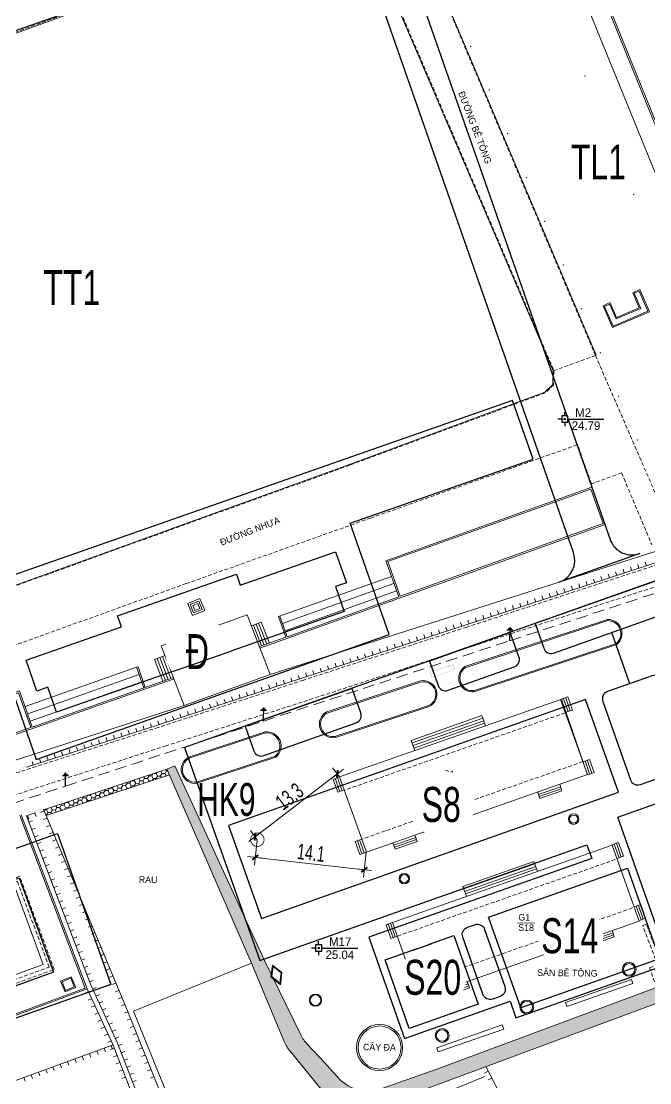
# Model space of a CAD drawing. Header units: inches. Extents: x 496359 to 501064, y 2374078 to 2377203.
# Drawn here: x 498870.6 to 498951.5, y 2376310.4 to 2376447.1 of the extents above; entities that cross this region are included whole.
import ezdxf
from ezdxf.enums import TextEntityAlignment as Align

# ---------------------------------------------------------------- set-up
doc = ezdxf.new("R2010")
doc.units = ezdxf.units.IN
doc.header["$MEASUREMENT"] = 0
doc.linetypes.add('DASHED', pattern=[0.75, 0.5, -0.25])
for name, color, linetype in [('cd', 7, 'Continuous'), ('chu', 6, 'Continuous'), ('coc', 1, 'Continuous'), ('MANH', 147, 'Continuous'), ('MOC - DC2', 1, 'Continuous'), ('NOI', 2, 'Continuous'), ('tl', 8, 'Continuous')]:
    doc.layers.add(name, color=color, linetype=linetype)
for name, color, linetype, lineweight in [('EG Text2', 7, 'Continuous', 18), ('ISO', 252, 'Continuous', 20), ('LC Dim', 8, 'Continuous', 18), ('LC Net dam 1', 30, 'Continuous', 30), ('LC Net manh', 239, 'Continuous', 5)]:
    doc.layers.add(name, color=color, linetype=linetype, lineweight=lineweight)
doc.styles.add('dien giai', font='', dxfattribs={"width": 0.8})
doc.styles.add('EG Hai', font='')
doc.styles.add('style1', font='')
doc.styles.get('dien giai').set_extended_font_data('.VnArial NarrowH')
doc.styles.get('EG Hai').set_extended_font_data('.VnArial NarrowH')
doc.styles.get('style1').set_extended_font_data('.VnAvantH')
doc.dimstyles.new('DIM300', dxfattribs={"dimscale": 0.5, "dimtxt": 2, "dimasz": 0.007, "dimexe": 1, "dimexo": 0, "dimgap": 0.4, "dimtad": 1, "dimtoh": 1, "dimdec": 1, "dimzin": 1, "dimdsep": 46, "dimtxsty": 'dien giai', "dimblk": 'rowdim', "dimcen": 2.5, "dimclrd": 256, "dimclre": 256, "dimclrt": 2, "dimazin": 0, "dimtfac": 1, "dimtdec": 1, "dimtix": 1, "dimtmove": 2, "dimatfit": 0, "dimldrblk": 'dot leader', "dimfxl": 2, "dimtolj": 1, "dimtzin": 0, "dimlwd": -1, "dimlwe": -1, "dimarcsym": 1})
pattern_1 = [(359.267215784, (-736010.08436, -2368366.01803), (0.566607394046, 0.317539068605), [0.375, -0.75]), (119.267215784, (-736010.08436, -2368366.01803), (-0.55830059713, 0.331926862913), [0.375, -0.75]), (59.267215784, (-736010.08436, -2368366.01803), (0.008306796916, 0.64946593152), [-0.75, 0.375])]

# ---------------------------------------------------------------- blocks, each defined once
blk = doc.blocks.new('1')
at = {"layer": 'tl', "color": 250, "lineweight": 0}
blk.add_line((0, -0.5), (0, 0), dxfattribs=at)
blk = doc.blocks.new('cdien')
at = {"layer": 'cd', "extrusion": (-0.000518657, 0.000768986, 1)}
for p, q in [((-0.8, 2.78, 0), (0.76, 2.78, 0)), ((-0.46, 3.14, 0), (0.49, 3.14, 0)), ((0, 0), (0, 3.5, 0))]:
    blk.add_line(p, q, dxfattribs=at)
blk = doc.blocks.new('2')
at = {"layer": 'coc'}
blk.add_blockref('1', (0, 0.5), dxfattribs=at)
blk = doc.blocks.new('MOC')
at = {"layer": 'MOC - DC2'}
for points in [[(-0.4, 0), (-0.9, 0)], [(0, 0.4), (0, 0.9)], [(0.4, 0), (5.03, 0)], [(0, -0.4), (0, -0.9)]]:
    blk.add_lwpolyline(points, dxfattribs=at)
blk.add_lwpolyline([(-0.4, -0.4), (0.4, -0.4), (0.4, 0.4), (-0.4, 0.4)], close=True, dxfattribs=at)
blk.add_circle((0, 0), 0.0868, dxfattribs=at)
blk = doc.blocks.new('Nền HT mới')
at = {"layer": 'MANH', "lineweight": 0}
h = blk.add_hatch(dxfattribs=at)
h.set_pattern_fill('HONEY', color=8, scale=3, angle=-0.7328, style=0)
h.set_pattern_definition(pattern_1)
h.paths.add_polyline_path([(488.18, 64.77), (488.49, 64.03), (504.37, 69.29), (504.27, 69.52), (504.04, 70.02)])
h = blk.add_hatch(dxfattribs=at)
h.set_pattern_fill('HONEY', color=8, scale=3, angle=-0.7328, style=0)
h.set_pattern_definition(pattern_1)
h.paths.add_polyline_path([(522.14, 34.58, -0.075331), (521.29, 35.81), (516.63, 45.39), (505.09, 70.45), (504.04, 70.02), (504.27, 69.52), (514.92, 45.05), (519.15, 34.94, 0.072498), (519.9, 33.71), (523.52, 29.29, 0.090171), (524.88, 28.13), (526.96, 26.92, 0.223732), (531.21, 26.56), (568.27, 40.33), (567.66, 42.11), (567.66, 42.11), (538.81, 31.41), (531.6, 28.85, -0.300657), (526.24, 30.17), (524.32, 32.26)])
at = {"layer": 'chu', "color": 6, "lineweight": 0, "elevation": -28.38}
for points in [[(539.51, 68.69), (541.66, 68.66)], [(549.21, 50.22), (551.36, 50.19)]]:
    blk.add_lwpolyline(points, dxfattribs=at)
at = {"layer": 'MANH', "color": 1, "linetype": 'DASHED', "lineweight": 0, "ltscale": 3, "elevation": -28.38}
blk.add_lwpolyline([(338.8, 83.45), (320.94, 78.75), (340.42, 30.66), (364.41, 31.76), (393.69, 33.78), (433.64, 49.39), (462.8, 58.64), (490.97, 67.81), (516.49, 76.2), (548.21, 86.54), (576.26, 95.7), (610.19, 94.18), (634.86, 101.12), (676.11, 115.48), (714.18, 128.71), (753.35, 142.39), (783.93, 137.98), (839.41, 172.28), (890.57, 190.2), (916.29, 216.65), (939.12, 240.49), (989.34, 305.87)], dxfattribs=at)
at = {"layer": 'MANH', "color": 3, "linetype": 'DASHED', "lineweight": 0, "elevation": -28.38}
for points in [[(556.6, 214.06), (559, 210.7), (599.01, 111.59), (598.35, 108.37), (595.78, 105.71), (542.67, 88.3), (521.63, 81.47), (502.95, 75.39), (481.94, 68.66), (452.95, 59.08)], [(559.23, 123.26), (532.98, 185.24), (531.51, 186.83), (529.4, 187.33), (497.98, 175.91), (466.68, 164.56), (427.19, 150.06), (425.58, 150.41), (422.55, 153.6), (417.52, 158.68), (414.53, 163.86)], [(480.41, 92.1), (456.05, 83.39), (453.21, 84.23), (444.76, 106.69), (437.29, 126.74), (431.92, 141.14), (432.25, 144.44), (434.96, 146.81), (468.96, 159.18), (499.83, 170.41), (524.34, 179.32), (528.09, 179.19), (530.04, 177.09), (553.87, 121.3), (553.84, 119.5), (552.77, 118.45), (527.58, 109.13), (504.3, 100.74), (480.41, 92.1)], [(559.23, 123.26), (553.87, 121.3)], [(559.23, 123.26), (565.51, 108.81)], [(456.19, 75.83), (456.19, 75.83), (482.78, 85.36), (506.52, 93.89), (530.25, 102.32), (556.92, 111.76)], [(562.59, 108.14), (558.71, 106.75), (556.92, 111.76)], [(562.59, 108.14), (566.47, 98.93)], [(565.51, 108.81), (569.33, 99.98)], [(453.92, 56.65), (482.78, 66.13), (503.84, 72.99), (522.46, 78.96), (543.39, 85.83), (596.72, 103.19), (599.35, 104.04), (599.57, 103.72)]]:
    blk.add_lwpolyline(points, dxfattribs=at)
at = {"layer": 'MANH', "lineweight": 0, "elevation": -28.38}
for points in [[(548.54, 191.86), (584.51, 103.64), (517.34, 82.21)], [(559.32, 123.3), (533.06, 185.3), (531.56, 186.92), (529.39, 187.43), (497.95, 176.01), (466.65, 164.65), (427.18, 150.17), (425.63, 150.51), (422.88, 153.4)], [(560.2, 129.63), (561.44, 126.85), (566.18, 128.87), (564.94, 131.73)], [(560.4, 129.56), (561.52, 127.05), (565.98, 128.95), (564.86, 131.53)], [(561.02, 129.88), (561.88, 127.96), (565.06, 129.32), (564.22, 131.26)], [(561.11, 130.04), (561.95, 128.16), (564.86, 129.39), (564.02, 131.33)], [(564.02, 131.33), (564.94, 131.73)], [(564.22, 131.26), (564.86, 131.53)], [(561.09, 130.08), (560.2, 129.63)], [(561.02, 129.88), (560.4, 129.56)], [(581.55, 116.84), (586.94, 103.13), (542.58, 88.59), (521.53, 81.76), (502.85, 75.67), (485.98, 70.27)], [(558.75, 106.38), (560.49, 101.52), (516.03, 85.59)], [(532.25, 96.84), (558.77, 106.32)], [(532.5, 96.72), (558.65, 106.06)], [(558.65, 106.06), (560.23, 101.64), (534.1, 92.27)], [(532.25, 96.84), (533.91, 92.21)], [(532.5, 96.72), (534.1, 92.27)], [(532.95, 94.83), (518.4, 89.64)], [(533.28, 93.89), (518.92, 88.77)], [(533.62, 92.95), (519.26, 87.83)], [(507.35, 89.8), (506.74, 91.35), (508.3, 91.97), (508.92, 90.43), (507.35, 89.8)], [(533.91, 92.21), (519.54, 87.06)], [(517.34, 82.21), (506.29, 78.22), (503.33, 85.89), (514.37, 89.87), (517.34, 82.21)], [(516.2, 88.94), (514.92, 88.45)], [(516.2, 88.94), (517.24, 86.24)], [(518.4, 89.64), (519.35, 86.99)], [(518.58, 89.71), (519.54, 87.06)], [(542.4, 83.21), (560.79, 89.27)], [(542.44, 83.07), (560.84, 89.13)], [(515.18, 88.55), (516.21, 85.87)], [(515.52, 88.68), (516.56, 85.99)], [(515.86, 88.81), (516.9, 86.11)], [(519.35, 86.99), (515.96, 85.78)], [(543.53, 80.11), (561.93, 86.2)], [(543.58, 79.97), (561.98, 86.05)], [(502.44, 84.12), (503.81, 84.65)], [(502.44, 84.12), (503.52, 81.32)], [(502.78, 84.25), (503.87, 81.44)], [(503.12, 84.38), (504.21, 81.56)], [(503.46, 84.51), (504.56, 81.69)], [(500.14, 83.14), (485.78, 78.06)], [(500.47, 82.19), (486.12, 77.12)], [(500.14, 83.14), (500.33, 83.2)], [(500.14, 83.14), (501.08, 80.47)], [(500.33, 83.2), (501.26, 80.53)], [(485.05, 80.11), (458.25, 70.55), (459.97, 65.85), (504.98, 81.62)], [(500.81, 81.25), (486.45, 76.17)], [(486.69, 75.43), (504.91, 81.81)], [(524.62, 77.37), (536.68, 81.36)], [(524.67, 77.23), (536.72, 81.22)], [(484.93, 79.85), (458.51, 70.43), (460.09, 66.1), (486.51, 75.36)], [(484.93, 79.85), (486.51, 75.36)], [(485.05, 80.11), (486.69, 75.43)], [(555.69, 79.3), (554.84, 79.01)], [(556.27, 77.62), (555.69, 79.3)], [(506.29, 78.22), (451.37, 60.46), (447.87, 66.96)], [(525.69, 74.22), (537.76, 78.2)], [(525.74, 74.07), (537.81, 78.06)], [(554.77, 78.98), (526.29, 69.01)], [(558.21, 69.31), (554.72, 78.97)], [(558.19, 69.3), (554.84, 79.01)], [(555.7, 77.43), (555.13, 79.1)], [(555.99, 77.53), (555.41, 79.2)], [(544.61, 76.9), (535.51, 73.71)], [(544.72, 76.57), (535.62, 73.38)], [(544.61, 76.9), (545.07, 75.58)], [(556.27, 77.62), (555.42, 77.33)], [(544.84, 76.24), (535.74, 73.05)], [(544.95, 75.91), (535.85, 72.72)], [(506.89, 71.55), (516.71, 74.81)], [(506.93, 71.41), (516.76, 74.67)], [(535.51, 73.71), (535.97, 72.39)], [(507.86, 68.34), (518.01, 71.7)], [(507.91, 68.2), (518.06, 71.56)], [(558.46, 71.27), (557.61, 70.97)], [(558.48, 69.4), (557.9, 71.07)], [(558.76, 69.5), (558.18, 71.17)], [(559.04, 69.59), (558.46, 71.27)], [(488.18, 64.77), (504.04, 70.02)], [(488.49, 64.03), (504.37, 69.29)], [(525.44, 68.7), (526.29, 69.01)], [(526.04, 67.04), (525.44, 68.7)], [(526.32, 67.14), (525.73, 68.8)], [(526.6, 67.24), (526.01, 68.9)], [(529.73, 59.33), (526.29, 69.01)], [(558.21, 69.31), (529.73, 59.33)], [(559.04, 69.59), (558.19, 69.3)], [(526.04, 67.04), (526.88, 67.34)], [(552.08, 66.24), (551.79, 67.06)], [(551.9, 66.75), (554.73, 67.75)], [(551.99, 66.5), (554.82, 67.49)], [(552.08, 66.24), (554.91, 67.24)], [(554.91, 67.24), (554.62, 68.06)], [(487.07, 64.4), (485.97, 63.99), (494.21, 42.32), (497.7, 34.73), (509.69, 3.79), (509.95, 3.18), (517.32, -13.85), (536.23, -22.81)], [(538.24, -20.41), (533.23, -17.42), (518.93, -10.75), (499.08, 38.69), (488.14, 64.86)], [(485.09, 64.04), (493.54, 41.84), (461.38, 29.95)], [(485.28, 64.12), (493.8, 41.72), (461.45, 29.77)], [(536.27, 60.71), (535.99, 61.53)], [(528.29, 60.7), (529.14, 61)], [(528.88, 59.03), (528.29, 60.7)], [(529.16, 59.13), (528.57, 60.8)], [(529.45, 59.23), (528.85, 60.9)], [(564.84, 50.45), (536.54, 40.5), (533.11, 50.28), (561.39, 60.23)], [(533.44, 59.71), (533.15, 60.53)], [(533.26, 60.22), (536.1, 61.22)], [(533.35, 59.97), (536.19, 60.97)], [(533.44, 59.71), (536.27, 60.71)], [(561.35, 60.27), (562.2, 60.57)], [(564.84, 50.45), (561.39, 60.23)], [(562.27, 58.6), (561.64, 60.37)], [(562.55, 58.7), (561.92, 60.47)], [(562.83, 58.8), (562.2, 60.57)], [(528.88, 59.03), (529.73, 59.33)], [(561.99, 58.51), (562.83, 58.8)], [(542.15, 54.92), (551.3, 58.13)], [(542.27, 54.59), (551.41, 57.81)], [(542.38, 54.27), (551.53, 57.49)], [(551.3, 58.13), (551.75, 56.84)], [(542.49, 53.95), (551.64, 57.17)], [(484.39, 55.09), (488.12, 44.88)], [(542.15, 54.92), (542.61, 53.62)], [(564.2, 52.27), (565.05, 52.57)], [(565.11, 50.61), (564.48, 52.37)], [(565.39, 50.71), (564.76, 52.47)], [(565.67, 50.81), (565.05, 52.57)], [(564.83, 50.5), (565.67, 50.81)], [(533.11, 50.28), (532.26, 49.98)], [(532.88, 48.21), (532.26, 49.98)], [(533.16, 48.31), (532.54, 50.08)], [(533.44, 48.41), (532.82, 50.18)], [(561.65, 48.42), (561.36, 49.23)], [(565.31, 49.88), (565.78, 50.05)], [(533.72, 48.51), (532.88, 48.21)], [(558.78, 47.41), (558.49, 48.22)], [(558.6, 47.92), (561.47, 48.93)], [(558.69, 47.66), (561.56, 48.67)], [(558.78, 47.41), (561.65, 48.42)], [(464.02, 36.09), (488.12, 44.88)], [(516.48, -2.46), (499.73, 38.85), (514.92, 45.05)], [(539.99, 41.37), (542.82, 42.37)], [(543, 41.86), (542.71, 42.67)], [(555.55, 39.45), (564.04, 42.4), (563.85, 42.94), (555.36, 39.99), (555.55, 39.45)], [(493.8, 41.72), (497.12, 34.49), (509.11, 3.55), (509.37, 2.94), (515.96, -13.27), (502.47, -17.83), (485.59, -23.58)], [(535.92, 42.27), (535.07, 41.97)], [(535.69, 40.21), (535.07, 41.97)], [(535.98, 40.3), (535.36, 42.07)], [(536.26, 40.4), (535.64, 42.17)], [(540.17, 40.86), (539.88, 41.68)], [(540.08, 41.11), (542.91, 42.11)], [(540.17, 40.86), (543, 41.86)], [(536.54, 40.5), (535.69, 40.21)], [(538.79, 34.14), (547.23, 37.09), (547.42, 36.55), (538.98, 33.61), (538.79, 34.14)], [(479.98, 28.27), (497.11, 34.52)], [(545.1, 31.72), (566.12, -8.81)], [(544.97, 30.44), (526.24, 22.82)]]:
    blk.add_lwpolyline(points, dxfattribs=at)
for points in [[(553.54, 186.04), (565.11, 190.21), (593, 121.22), (581.55, 116.84)], [(553.8, 185.92), (565, 189.96), (592.74, 121.34), (581.66, 117.1)], [(480.38, 92.19), (456.05, 83.5), (453.29, 84.31), (444.86, 106.72), (437.38, 126.78), (432.02, 141.15), (432.35, 144.39), (435.01, 146.72), (469, 159.09), (499.87, 170.31), (524.36, 179.22), (528.04, 179.09), (529.95, 177.03), (553.77, 121.28), (553.74, 119.54), (552.71, 118.53), (527.55, 109.23), (504.27, 100.83)], [(507.35, 89.8), (506.74, 91.35), (508.3, 91.97), (508.92, 90.43)], [(507.49, 90.13), (507.06, 91.21), (508.16, 91.65), (508.6, 90.57)], [(507.63, 90.45), (507.39, 91.07), (508.02, 91.33), (508.27, 90.71)], [(517.63, 44.8), (517.44, 43.27), (518.67, 42.27), (518.84, 43.83)], [(517.71, 44.61), (517.55, 43.31), (518.59, 42.47), (518.74, 43.78)], [(490.93, 41.34), (492.31, 41.91), (491.74, 43.29), (490.36, 42.72)], [(491.01, 41.53), (492.12, 41.99), (491.66, 43.1), (490.55, 42.64)]]:
    blk.add_lwpolyline(points, close=True, dxfattribs=at)
for points, const_width in [([(538.16, 81.88), (541.09, 82.86), (540.89, 83.47), (537.95, 82.5), (538.17, 81.88)], 0.02), ([(486.01, 70.19), (485.07, 69.86), (485.01, 70.05), (485.95, 70.38), (486.01, 70.19)], 0.01), ([(488.18, 64.77), (487.07, 64.4), (487, 64.59), (488.11, 64.96), (488.18, 64.77)], 0.01)]:
    blk.add_lwpolyline(points, dxfattribs=dict(at, const_width=const_width))
at = {"layer": 'MANH', "linetype": 'DASHED', "lineweight": 0, "elevation": -28.38}
for points in [[(555.33, 77.26), (526.9, 67.3)], [(557.61, 70.98), (529.13, 61)], [(533.72, 48.51), (562.01, 58.46)], [(535.92, 42.27), (564.21, 52.22)]]:
    blk.add_lwpolyline(points, dxfattribs=at)
at = {"layer": 'MANH', "lineweight": 0, "elevation": -28.38}
blk.add_lwpolyline([(568.27, 40.33), (531.21, 26.56, -0.223732), (526.96, 26.92), (524.88, 28.13, -0.090171), (523.52, 29.29), (519.9, 33.71, -0.072498), (519.15, 34.94), (514.92, 45.05), (504.27, 69.52), (504.04, 70.02), (505.09, 70.45), (516.63, 45.39), (521.29, 35.81, 0.075331), (522.14, 34.58), (524.32, 32.26), (526.24, 30.17, 0.300657), (531.6, 28.85), (538.81, 31.41), (567.66, 42.11)], format="xyb", dxfattribs=at)
at = {"layer": 'MANH', "color": 5, "linetype": 'DASHED', "lineweight": 0, "elevation": -28.38}
for points in [[(459, 46.8), (463.51, 34.86), (489.53, 44.22), (485.09, 56.24), (476.03, 52.96)], [(468.23, 49.61), (459.65, 46.51), (463.81, 35.49), (488.89, 44.52), (484.79, 55.6), (476.2, 52.49)], [(567.1, 41.92), (566.2, 44.42), (567.24, 44.83), (565.31, 49.88)], [(567.66, 42.11), (566.87, 44.15), (567.88, 44.55), (565.78, 50.05)]]:
    blk.add_lwpolyline(points, dxfattribs=at)
at = {"layer": 'MANH', "lineweight": 0}
for centre, radius in [((556.42, 63.58, -28.38), 0.675), ((556.42, 63.58, -28.38), 0.525), ((534.61, 55.91, -2.45), 0.675), ((534.61, 55.91, -2.45), 0.525), ((563.57, 44.24, -2.51), 0.892), ((563.57, 44.24, -2.51), 0.742), ((523.18, 40.27, -3.44), 0.787), ((523.18, 40.27, -3.44), 0.687), ((550.38, 39.39, -2.54), 0.892), ((550.38, 39.39, -2.54), 0.742), ((531.43, 34.18, -28.38), 2.97), ((531.43, 34.18, -28.38), 2.77), ((539.48, 35.73, -28.38), 0.892), ((539.48, 35.73, -28.38), 0.742)]:
    blk.add_circle(centre, radius, dxfattribs=at)
for centre, radius, start, end in [((560.82, 87.46, -2.61), 1.82, 309.3992, 91.064), ((560.82, 87.46, -2.61), 1.67, 309.3992, 91.064), ((543.4, 81.74, -2.61), 1.78, 124.1823, 275.7789), ((543.4, 81.74, -2.61), 1.63, 124.1823, 275.7789), ((537.06, 79.65, -2.62), 1.76, 295.4032, 102.483), ((537.06, 79.65, -2.62), 1.61, 295.4032, 102.483), ((525.45, 75.82, -2.53), 1.77, 118.2462, 279.1975), ((525.45, 75.82, -2.53), 1.62, 118.2462, 279.1975), ((516.92, 72.99, -2.73), 1.83, 308.6224, 96.3221), ((516.92, 72.99, -2.73), 1.68, 308.6224, 96.3221), ((507.67, 69.96, -2.66), 1.78, 116.2236, 277.6097), ((507.67, 69.96, -2.66), 1.63, 116.2236, 277.6097)]:
    blk.add_arc(centre, radius, start, end, dxfattribs=at)
for p in [(543.16, 163.04, -2.69), (557.86, 159.24, -2.26), (545.55, 157.41, -2.69), (547.93, 151.79, -2.69), (561, 151.63, -2.26), (550.31, 146.16, -2.69), (564.13, 144.02, -2.26), (552.7, 140.53, -2.69), (555.08, 134.9, -2.69), (557.46, 129.27, -2.69), (559.84, 123.64, -2.69), (562.23, 118.02, -2.69), (564.61, 112.39, -2.69)]:
    blk.add_point(p, dxfattribs=at)
at = {"layer": 'MOC - DC2', "lineweight": 0}
for p in [(555.28, 115.07, -3.58), (523.58, 46.98, -3.34)]:
    blk.add_point(p, dxfattribs=at)
at = {"layer": 'cd', "lineweight": 0, "xscale": 0.5, "yscale": 0.5, "zscale": 0.5, "rotation": 359.2672157837458}
for p in [(548.21, 86.54, -2.48), (516.49, 76.2, -2.58), (490.97, 67.81, -2.96)]:
    blk.add_blockref('cdien', p, dxfattribs=at)
at = {"layer": 'MOC - DC2', "lineweight": 0}
for p in [(555.28, 115.07, -3.56), (523.58, 46.98, -3.34)]:
    blk.add_blockref('MOC', p, dxfattribs=at)
at = {"layer": 'NOI', "lineweight": 0}
for name, p, rotation in [('1', (562.93, 95.26, -28.38), 198.1495761537574), ('1', (563.88, 95.57, -28.38), 198.1495761537574), ('1', (564.83, 95.88, -28.38), 198.1495761537574), ('1', (565.78, 96.19, -28.38), 198.1495761537574), ('1', (559.13, 94.01, -28.38), 198.1495761537574), ('1', (560.08, 94.33, -28.38), 198.1495761537574), ('1', (561.03, 94.64, -28.38), 198.1495761537574), ('1', (561.98, 94.95, -28.38), 198.1495761537574), ('1', (554.38, 92.46, -28.38), 198.1495761537574), ('1', (555.33, 92.77, -28.38), 198.1495761537574), ('1', (556.28, 93.08, -28.38), 198.1495761537574), ('1', (557.23, 93.39, -28.38), 198.1495761537574), ('1', (558.18, 93.7, -28.38), 198.1495761537574), ('1', (550.58, 91.21, -28.38), 198.1495761537574), ('1', (551.53, 91.52, -28.38), 198.1495761537574), ('1', (552.48, 91.83, -28.38), 198.1495761537574), ('1', (553.43, 92.14, -28.38), 198.1495761537574), ('1', (546.78, 89.96, -28.38), 198.1495761537574), ('1', (547.73, 90.28, -28.38), 198.1495761537574), ('1', (548.68, 90.59, -28.38), 198.1495761537574), ('1', (549.63, 90.9, -28.38), 198.1495761537574), ('1', (542.02, 88.41, -28.38), 197.9854804775072), ('1', (542.97, 88.72, -28.38), 198.1495761537574), ('1', (543.92, 89.03, -28.38), 198.1495761537574), ('1', (544.87, 89.34, -28.38), 198.1495761537574), ('1', (545.83, 89.65, -28.38), 198.1495761537574), ('1', (538.22, 87.17, -28.38), 197.9854804775072), ('1', (539.17, 87.48, -28.38), 197.9854804775072), ('1', (540.12, 87.79, -28.38), 197.9854804775072), ('1', (541.07, 88.1, -28.38), 197.9854804775072), ('1', (533.46, 85.63, -28.38), 197.9854804775072), ('1', (534.41, 85.94, -28.38), 197.9854804775072), ('1', (535.37, 86.25, -28.38), 197.9854804775072), ('1', (536.32, 86.56, -28.38), 197.9854804775072), ('1', (537.27, 86.86, -28.38), 197.9854804775072), ('1', (529.66, 84.39, -28.38), 197.9854804775072), ('1', (530.61, 84.7, -28.38), 197.9854804775072), ('1', (531.56, 85.01, -28.38), 197.9854804775072), ('1', (532.51, 85.32, -28.38), 197.9854804775072), ('1', (525.85, 83.16, -28.38), 197.9854804775072), ('1', (526.81, 83.47, -28.38), 197.9854804775072), ('1', (527.76, 83.78, -28.38), 197.9854804775072), ('1', (528.71, 84.09, -28.38), 197.9854804775072), ('1', (521.1, 81.61, -28.38), 198.0342030813725), ('1', (522.05, 81.92, -28.38), 197.9854804775072), ('1', (523, 82.23, -28.38), 197.9854804775072), ('1', (523.95, 82.54, -28.38), 197.9854804775072), ('1', (524.9, 82.85, -28.38), 197.9854804775072), ('1', (517.3, 80.38, -28.38), 198.0342030813725), ('1', (518.25, 80.69, -28.38), 198.0342030813725), ('1', (519.2, 81, -28.38), 198.0342030813725), ('1', (520.15, 81.31, -28.38), 198.0342030813725), ('1', (512.54, 78.83, -28.38), 198.0342030813725), ('1', (513.49, 79.14, -28.38), 198.0342030813725), ('1', (514.44, 79.45, -28.38), 198.0342030813725), ('1', (515.39, 79.76, -28.38), 198.0342030813725), ('1', (516.34, 80.07, -28.38), 198.0342030813725), ('1', (508.74, 77.59, -28.38), 198.0342030813725), ('1', (509.69, 77.9, -28.38), 198.0342030813725), ('1', (510.64, 78.21, -28.38), 198.0342030813725), ('1', (511.59, 78.52, -28.38), 198.0342030813725), ('1', (504.93, 76.35, -28.38), 198.0342030813725), ('1', (505.88, 76.66, -28.38), 198.0342030813725), ('1', (506.84, 76.97, -28.38), 198.0342030813725), ('1', (507.79, 77.28, -28.38), 198.0342030813725), ('1', (500.18, 74.82, -28.38), 197.7728068051861), ('1', (501.13, 75.12, -28.38), 197.7728068051861), ('1', (502.08, 75.43, -28.38), 197.7728068051861), ('1', (503.03, 75.73, -28.38), 198.0342030813725), ('1', (503.98, 76.04, -28.38), 198.0342030813725), ('1', (496.37, 73.6, -28.38), 197.7728068051861), ('1', (497.32, 73.9, -28.38), 197.7728068051861), ('1', (498.27, 74.21, -28.38), 197.7728068051861), ('1', (499.22, 74.51, -28.38), 197.7728068051861), ('1', (491.61, 72.07, -28.38), 197.7728068051861), ('1', (492.56, 72.37, -28.38), 197.7728068051861), ('1', (493.51, 72.68, -28.38), 197.7728068051861), ('1', (494.46, 72.98, -28.38), 197.7728068051861), ('1', (495.41, 73.29, -28.38), 197.7728068051861), ('1', (487.8, 70.85, -28.38), 197.7728068051861), ('1', (488.75, 71.15, -28.38), 197.7728068051861), ('1', (489.7, 71.46, -28.38), 197.7728068051861), ('1', (490.65, 71.76, -28.38), 197.7728068051861), ('1', (486.84, 70.54, -28.38), 197.7728068051861), ('2', (487.04, 64.39, -28.38), 200.8257501729812), ('2', (488.24, 64.63, -28.38), 112.6837127364963), ('2', (486.1, 64.04, -28.38), 200.8257501729812), ('2', (486.28, 63.18, -28.38), 290.8257501640903), ('2', (488.63, 63.71, -28.38), 112.6837127364963), ('2', (486.63, 62.25, -28.38), 290.8257501640903), ('2', (486.99, 61.31, -28.38), 290.8257501640903), ('2', (489.01, 62.78, -28.38), 112.6837127364963), ('2', (489.4, 61.86, -28.38), 112.6837127364963), ('2', (487.34, 60.38, -28.38), 290.8257501640903), ('2', (489.78, 60.94, -28.38), 112.6837127364963), ('2', (487.7, 59.44, -28.38), 290.8257501640903), ('2', (490.17, 60.02, -28.38), 112.6837127364963), ('2', (490.55, 59.09, -28.38), 112.6837127364963), ('2', (488.06, 58.51, -28.38), 290.8257501640903), ('2', (488.41, 57.57, -28.38), 290.8257501640903), ('2', (490.94, 58.17, -28.38), 112.6837127364963), ('2', (488.77, 56.64, -28.38), 290.8257501640903), ('2', (491.33, 57.25, -28.38), 112.6837127364963), ('2', (491.71, 56.33, -28.38), 112.6837127364963), ('2', (489.12, 55.71, -28.38), 290.8257501640903), ('2', (489.48, 54.77, -28.38), 290.8257501640903), ('2', (492.1, 55.4, -28.38), 112.6837127364963), ('2', (489.83, 53.84, -28.38), 290.8257501640903), ('2', (492.48, 54.48, -28.38), 112.6837127364963), ('2', (492.87, 53.56, -28.38), 112.6837127364963), ('2', (490.19, 52.9, -28.38), 290.8257501640903), ('2', (490.54, 51.97, -28.38), 290.8257501640903), ('2', (493.25, 52.64, -28.38), 112.6837127364963), ('2', (490.9, 51.03, -28.38), 290.8257501640903), ('2', (493.64, 51.71, -28.38), 112.6837127364963), ('2', (494.02, 50.79, -28.38), 112.6837127364963), ('2', (491.26, 50.1, -28.38), 290.8257501640903), ('2', (491.61, 49.16, -28.38), 290.8257501640903), ('2', (494.41, 49.87, -28.38), 112.6837127364963), ('2', (491.97, 48.23, -28.38), 290.8257501640903), ('2', (494.8, 48.95, -28.38), 112.6837127364963), ('2', (495.18, 48.02, -28.38), 112.6837127364963), ('2', (492.32, 47.29, -28.38), 290.8257501640903), ('2', (492.68, 46.36, -28.38), 290.8257501640903), ('2', (495.57, 47.1, -28.38), 112.6837127364963), ('2', (493.03, 45.42, -28.38), 290.8257501640903), ('2', (495.95, 46.18, -28.38), 112.6837127364963), ('2', (496.34, 45.25, -28.38), 112.6837127364963), ('2', (493.39, 44.49, -28.38), 290.8257501640903), ('2', (493.74, 43.55, -28.38), 290.8257501640903), ('2', (496.72, 44.33, -28.38), 112.6837127364963), ('2', (494.1, 42.62, -28.38), 290.8257501640903), ('2', (497.11, 43.41, -28.38), 112.6837127364963), ('2', (497.5, 42.49, -28.38), 112.6837127364963), ('1', (493.96, 41.38, -28.38), 294.6771772479821), ('2', (494.5, 41.7, -28.38), 294.6771772483964), ('2', (494.91, 40.79, -28.38), 294.6771772483964), ('2', (497.88, 41.56, -28.38), 112.6837127364963), ('1', (494.37, 40.47, -28.38), 294.6771772479821), ('2', (495.33, 39.89, -28.38), 294.6771772483964), ('2', (498.27, 40.64, -28.38), 112.6837127364963), ('2', (498.65, 39.72, -28.38), 112.6837127364963), ('1', (494.79, 39.57, -28.38), 294.6771772479821), ('1', (495.21, 38.66, -28.38), 294.6771772479821), ('2', (495.75, 38.98, -28.38), 294.6771772483964), ('2', (496.17, 38.07, -28.38), 294.6771772483964), ('2', (499.04, 38.8, -28.38), 112.6837127364963), ('1', (495.63, 37.75, -28.38), 294.6771772479821), ('2', (496.58, 37.16, -28.38), 294.6771772483964), ('2', (499.41, 37.87, -28.38), 111.8759119317172), ('2', (499.79, 36.94, -28.38), 111.8759119317172), ('1', (496.04, 36.84, -28.38), 294.6771772479821), ('1', (496.46, 35.93, -28.38), 294.6771772479821), ('2', (497, 36.25, -28.38), 294.6771772483964), ('2', (497.42, 35.34, -28.38), 294.6771772483964), ('2', (500.16, 36.01, -28.38), 111.8759119317172), ('1', (496.88, 35.02, -28.38), 294.6771772479821), ('1', (496.89, 34.44, -28.38), 20.05955373649849), ('2', (497.82, 34.43, -28.38), 291.18305768922), ('2', (500.53, 35.08, -28.38), 111.8759119317172), ('1', (493.13, 33.07, -28.38), 20.05955373649849), ('1', (494.07, 33.41, -28.38), 20.05955373649849), ('1', (495.01, 33.75, -28.38), 20.05955373649849), ('1', (495.95, 34.1, -28.38), 20.05955373649849), ('1', (497.27, 34.1, -28.38), 291.183057689102), ('1', (497.63, 33.17, -28.38), 291.183057689102), ('2', (498.18, 33.49, -28.38), 291.18305768922), ('2', (500.9, 34.16, -28.38), 111.8759119317172), ('2', (501.28, 33.23, -28.38), 111.8759119317172), ('1', (489.38, 31.7, -28.38), 20.05955373649849), ('1', (490.32, 32.04, -28.38), 20.05955373649849), ('1', (491.25, 32.38, -28.38), 20.05955373649849), ('1', (492.19, 32.72, -28.38), 20.05955373649849), ('1', (497.99, 32.24, -28.38), 291.183057689102), ('2', (498.54, 32.56, -28.38), 291.18305768922), ('2', (498.9, 31.63, -28.38), 291.18305768922), ('2', (501.65, 32.3, -28.38), 111.8759119317172), ('1', (485.62, 30.32, -28.38), 20.05955373649849), ('1', (486.56, 30.67, -28.38), 20.05955373649849), ('1', (487.5, 31.01, -28.38), 20.05955373649849), ('1', (488.44, 31.35, -28.38), 20.05955373649849), ('1', (498.36, 31.31, -28.38), 291.183057689102), ('1', (498.72, 30.37, -28.38), 291.183057689102), ('2', (499.26, 30.7, -28.38), 291.18305768922), ('2', (502.02, 31.37, -28.38), 111.8759119317172), ('2', (502.39, 30.44, -28.38), 111.8759119317172), ('1', (545.4, 31.13, -3.98), 297.4092971244453), ('1', (545.86, 30.25, -3.98), 297.4092971244453), ('2', (499.63, 29.76, -28.38), 291.18305768922)]:
    blk.add_blockref(name, p, dxfattribs=dict(at, rotation=rotation))
at = {"layer": 'chu', "color": 6, "lineweight": 0, "style": 'style1'}
for s, rotation, p in [('§¦êNG B£ T¤NG', 291.0888, (541.53, 157.07, -28.38)), ('§¦êNG NHùA', 21.4266, (511.09, 98.76, -28.38)), ('G1', 359.2672, (539.6, 69, -28.38)), ('S17', 359.2672, (539.58, 67.67, -28.38)), ('RAU', 359.2672, (500.43, 55.37, -28.38)), ('G1', 359.2672, (549.3, 50.53, -28.38)), ('S18', 359.2672, (549.28, 49.2, -28.38)), ('S¢N B£ T¤NG', 359.2672, (551.72, 43.4, -28.38)), ('C¢Y §A', 359.2672, (529.29, 33.82, -28.38))]:
    blk.add_text(s, height=0.85, rotation=rotation, dxfattribs=at).set_placement(p)
at = {"layer": 'MOC - DC2', "lineweight": 0, "style": 'style1'}
for s, p in [('M2', (556.62, 115.36, -3.56)), ('24.79', (556.17, 113.68, -3.56))]:
    blk.add_text(s, height=1.1, dxfattribs=at).set_placement(p)
for s, p in [('M17', (524.92, 47.27, -3.34)), ('25.04', (524.47, 45.59, -3.34))]:
    blk.add_text(s, height=1.1, rotation=359.2672, dxfattribs=at).set_placement(p)
blk = doc.blocks.new('rowdim')
blk.add_line((-200, 0), (200, 0))
at = {"const_width": 50}
blk.add_lwpolyline([(-71, -71), (71, 71)], dxfattribs=at)
blk = doc.blocks.new('*D315')
at = {"layer": 'Defpoints', "color": 0, "transparency": 16777216}
for p in [(498911.29, 2376350.16), (498911.59, 2376349.78), (498900.99, 2376341.7)]:
    blk.add_point(p, dxfattribs=at)
at = {"layer": 'LC Dim', "transparency": 16777216}
for p, q in [((498900.7, 2376342.09), (498911.29, 2376350.16)), ((498911.59, 2376349.78), (498910.69, 2376350.96)), ((498900.99, 2376341.7), (498900.09, 2376342.88))]:
    blk.add_line(p, q, dxfattribs=at)
at = {"layer": 'LC Dim', "transparency": 16777216, "xscale": 0.005, "yscale": 0.005, "zscale": 0.005}
for p, rotation in [((498911.29, 2376350.16), 37.30923435179272), ((498900.7, 2376342.09), 217.3092343517927)]:
    blk.add_blockref('rowdim', p, dxfattribs=dict(at, rotation=rotation))
at = {"layer": 'LC Dim', "color": 2, "transparency": 16777216, "insert": (498905.13, 2376347.26), "char_height": 2, "attachment_point": 5, "rotation": 37.3092, "style": 'dien giai'}
blk.add_mtext('\\A1;13.3', dxfattribs=at)
blk = doc.blocks.new('dot leader')
at = {"const_width": 50}
blk.add_lwpolyline([(-25, 0, 1), (25, 0, 1)], format="xyb", close=True, dxfattribs=at)
blk = doc.blocks.new('*D316')
at = {"layer": 'Defpoints', "color": 0, "transparency": 16777216}
for p in [(498900.99, 2376341.7), (498915.02, 2376340.1), (498914.76, 2376337.83)]:
    blk.add_point(p, dxfattribs=at)
at = {"layer": 'LC Dim', "transparency": 16777216}
for p, q in [((498900.99, 2376341.7), (498900.62, 2376338.43)), ((498900.74, 2376339.43), (498914.76, 2376337.83)), ((498915.02, 2376340.1), (498914.65, 2376336.83))]:
    blk.add_line(p, q, dxfattribs=at)
at = {"layer": 'LC Dim', "transparency": 16777216, "xscale": 0.005, "yscale": 0.005, "zscale": 0.005}
for p, rotation in [((498900.73, 2376339.43), 173.4916516071106), ((498914.76, 2376337.83), 353.4916516071106)]:
    blk.add_blockref('rowdim', p, dxfattribs=dict(at, rotation=rotation))
at = {"layer": 'LC Dim', "color": 2, "transparency": 16777216, "insert": (498907.91, 2376340.02), "char_height": 2, "attachment_point": 5, "rotation": 353.4917, "style": 'dien giai'}
blk.add_mtext('\\A1;14.1', dxfattribs=at)

msp = doc.modelspace()

# ---------------------------------------------------------------- linework, layer by layer
at = {"layer": 'LC Net dam 1'}
msp.add_line((498948.95, 2376361.78), (498946.62, 2376368.38), dxfattribs=at)
for points in [[(498953.59, 2376375.46), (498936.75, 2376369.51), (498937.87, 2376366.34, 0.414214), (498939.14, 2376365.73), (498954.1, 2376371.02, 0.414214), (498954.71, 2376372.3)], [(498933.56, 2376368.38), (498923.15, 2376364.7), (498924.28, 2376361.53, 0.413623), (498925.55, 2376360.93), (498934.07, 2376363.94, 0.414214), (498934.68, 2376365.22)], [(498950.31, 2376348.81), (498956.06, 2376350.84, 0.414214), (498956.67, 2376352.12), (498953.11, 2376362.19, 0.414214), (498951.83, 2376362.8), (498946.08, 2376360.76, 0.414214), (498945.47, 2376359.49), (498949.03, 2376349.41, 0.414214)], [(498913.2, 2376361.18), (498899.41, 2376356.3), (498900.53, 2376353.14, 0.414214), (498901.81, 2376352.53), (498913.71, 2376356.74, 0.414214), (498914.32, 2376358.01)], [(498860.1, 2376342.4), (498861.42, 2376338.66, 0.414401), (498862.7, 2376338.05), (498875.27, 2376342.5), (498882.14, 2376323.08), (498847.45, 2376310.81), (498840.69, 2376329.93), (498849.3, 2376333.16, 0.414401), (498849.89, 2376334.45), (498848.45, 2376338.28)]]:
    msp.add_lwpolyline(points, format="xyb", close=True, dxfattribs=at)
at = {"layer": 'LC Net dam 1', "const_width": 0.1}
msp.add_lwpolyline([(498900.13, 2376341.7, 1), (498901.86, 2376341.7, 1)], format="xyb", close=True, dxfattribs=at)
at = {"layer": 'LC Net dam 1'}
msp.add_lwpolyline([(498853.37, 2376330.61), (498852.37, 2376333.36), (498860.22, 2376336.23), (498861.23, 2376333.48), (498870.32, 2376336.79), (498874.75, 2376324.64), (498848.71, 2376315.15), (498844.28, 2376327.29)], close=True, dxfattribs=at)

# ---------------------------------------------------------------- block references
at = {"layer": 'LC Net manh'}
msp.add_blockref('Nền HT mới', (498385.3, 2376280.77, 2.92), dxfattribs=at)

# ---------------------------------------------------------------- texts
at = {"layer": 'EG Text2', "style": 'EG Hai', "width": 0.8}
msp.add_text('hk9', height=4.224, rotation=0, dxfattribs=at).set_placement((498897, 2376346.88, 25.37), align=Align.MIDDLE_CENTER)

# ---------------------------------------------------------------- dimensions: what is measured, and where the dimension line sits
at = {"layer": 'LC Dim'}
for p2, distance, picture, middle in [((498911.59, 2376349.78, -25.45), 0.48, '*D315', (498905.13, 2376347.26, -25.45)), ((498915.02, 2376340.1, -25.45), -2.29, '*D316', (498907.91, 2376340.02, -25.45))]:
    dim = msp.add_aligned_dim(p1=(498900.99, 2376341.7, -25.45), p2=p2, distance=distance, dimstyle='DIM300', override={"dimscale": 1, "dimasz": 0.005, "dimpost": ''}, dxfattribs=at)
    dim.commit()
    dim.dimension.update_dxf_attribs({"geometry": picture, "text_midpoint": middle})

# ---------------------------------------------------------------- next in the draw order: wipeouts: each hides what was drawn before it
at = {"ltscale": 500}
for points, z in [([(498942, 2376426), (498941.53, 2376426.55), (498941.28, 2376426.95), (498941.05, 2376427.44), (498940.88, 2376427.97), (498940.78, 2376428.46), (498940.75, 2376428.9), (498940.77, 2376429.43), (498940.83, 2376429.83), (498940.99, 2376430.41), (498941.12, 2376430.72), (498941.34, 2376431.16), (498941.61, 2376431.55), (498941.99, 2376431.99), (498942.39, 2376432.35), (498942.86, 2376432.67), (498943.32, 2376432.89), (498943.75, 2376433.05), (498944.15, 2376433.15), (498944.65, 2376433.22), (498945.09, 2376433.24), (498945.5, 2376433.21), (498946.04, 2376433.11), (498946.45, 2376432.98), (498946.83, 2376432.82), (498947.42, 2376432.47), (498947.68, 2376432.27), (498947.98, 2376432), (498948.23, 2376431.73), (498948.5, 2376431.38), (498948.74, 2376430.97), (498948.9, 2376430.63), (498949.03, 2376430.27), (498949.15, 2376429.82), (498949.21, 2376429.42), (498949.22, 2376428.84), (498949.17, 2376428.29), (498949.07, 2376427.86), (498948.95, 2376427.5), (498948.76, 2376427.06), (498948.54, 2376426.68), (498948.33, 2376426.39), (498947.99, 2376426.01), (498947.73, 2376425.77), (498947.32, 2376425.46), (498947.04, 2376425.29), (498946.79, 2376425.16), (498946.49, 2376425.04), (498946.14, 2376424.92), (498945.81, 2376424.84), (498945.46, 2376424.79), (498945.11, 2376424.76), (498944.82, 2376424.77), (498944.39, 2376424.8), (498944.02, 2376424.87), (498943.62, 2376424.99), (498943.22, 2376425.15), (498942.75, 2376425.4), (498942.53, 2376425.55), (498942.22, 2376425.79)], -292.38), ([(498874.2, 2376409.83), (498873.73, 2376410.38), (498873.48, 2376410.78), (498873.25, 2376411.27), (498873.08, 2376411.8), (498872.99, 2376412.29), (498872.95, 2376412.73), (498872.97, 2376413.26), (498873.03, 2376413.66), (498873.19, 2376414.24), (498873.32, 2376414.55), (498873.54, 2376414.99), (498873.81, 2376415.38), (498874.19, 2376415.82), (498874.59, 2376416.18), (498875.06, 2376416.5), (498875.52, 2376416.72), (498875.95, 2376416.88), (498876.35, 2376416.98), (498876.85, 2376417.05), (498877.29, 2376417.07), (498877.7, 2376417.04), (498878.24, 2376416.94), (498878.65, 2376416.81), (498879.03, 2376416.65), (498879.62, 2376416.3), (498879.88, 2376416.1), (498880.18, 2376415.83), (498880.43, 2376415.56), (498880.7, 2376415.21), (498880.94, 2376414.8), (498881.1, 2376414.46), (498881.23, 2376414.1), (498881.35, 2376413.65), (498881.41, 2376413.25), (498881.42, 2376412.67), (498881.37, 2376412.12), (498881.27, 2376411.68), (498881.16, 2376411.33), (498880.96, 2376410.89), (498880.74, 2376410.51), (498880.53, 2376410.22), (498880.19, 2376409.84), (498879.93, 2376409.6), (498879.52, 2376409.29), (498879.24, 2376409.12), (498878.99, 2376408.99), (498878.69, 2376408.87), (498878.34, 2376408.75), (498878.01, 2376408.67), (498877.66, 2376408.62), (498877.31, 2376408.59), (498877.02, 2376408.6), (498876.59, 2376408.63), (498876.22, 2376408.7), (498875.82, 2376408.82), (498875.42, 2376408.98), (498874.95, 2376409.23), (498874.73, 2376409.38), (498874.42, 2376409.62)], -292.38), ([(498890.37, 2376362.97), (498889.9, 2376363.52), (498889.65, 2376363.92), (498889.42, 2376364.42), (498889.25, 2376364.95), (498889.15, 2376365.44), (498889.12, 2376365.88), (498889.14, 2376366.41), (498889.2, 2376366.81), (498889.36, 2376367.38), (498889.48, 2376367.7), (498889.71, 2376368.13), (498889.97, 2376368.53), (498890.35, 2376368.97), (498890.76, 2376369.33), (498891.23, 2376369.64), (498891.68, 2376369.87), (498892.12, 2376370.03), (498892.51, 2376370.13), (498893.02, 2376370.2), (498893.45, 2376370.21), (498893.87, 2376370.18), (498894.41, 2376370.08), (498894.82, 2376369.96), (498895.2, 2376369.79), (498895.79, 2376369.45), (498896.05, 2376369.25), (498896.35, 2376368.98), (498896.6, 2376368.7), (498896.86, 2376368.35), (498897.11, 2376367.94), (498897.27, 2376367.6), (498897.4, 2376367.25), (498897.51, 2376366.8), (498897.57, 2376366.4), (498897.59, 2376365.82), (498897.53, 2376365.27), (498897.44, 2376364.83), (498897.32, 2376364.48), (498897.12, 2376364.04), (498896.9, 2376363.66), (498896.7, 2376363.37), (498896.36, 2376362.99), (498896.1, 2376362.74), (498895.69, 2376362.44), (498895.41, 2376362.27), (498895.16, 2376362.14), (498894.86, 2376362.01), (498894.51, 2376361.9), (498894.17, 2376361.82), (498893.83, 2376361.77), (498893.48, 2376361.74), (498893.19, 2376361.74), (498892.75, 2376361.78), (498892.39, 2376361.85), (498891.98, 2376361.97), (498891.59, 2376362.12), (498891.11, 2376362.38), (498890.89, 2376362.53), (498890.59, 2376362.77)], -317.03), ([(498921.75, 2376343.31), (498921.29, 2376343.86), (498921.03, 2376344.26), (498920.8, 2376344.75), (498920.63, 2376345.28), (498920.54, 2376345.77), (498920.5, 2376346.21), (498920.53, 2376346.74), (498920.59, 2376347.14), (498920.74, 2376347.72), (498920.87, 2376348.03), (498921.09, 2376348.47), (498921.36, 2376348.86), (498921.74, 2376349.3), (498922.14, 2376349.66), (498922.61, 2376349.98), (498923.07, 2376350.21), (498923.51, 2376350.36), (498923.9, 2376350.46), (498924.41, 2376350.54), (498924.84, 2376350.55), (498925.25, 2376350.52), (498925.79, 2376350.42), (498926.2, 2376350.29), (498926.59, 2376350.13), (498927.17, 2376349.78), (498927.43, 2376349.58), (498927.73, 2376349.31), (498927.99, 2376349.04), (498928.25, 2376348.69), (498928.5, 2376348.28), (498928.66, 2376347.94), (498928.78, 2376347.59), (498928.9, 2376347.13), (498928.96, 2376346.73), (498928.98, 2376346.15), (498928.92, 2376345.6), (498928.82, 2376345.17), (498928.71, 2376344.81), (498928.51, 2376344.37), (498928.29, 2376343.99), (498928.08, 2376343.7), (498927.75, 2376343.32), (498927.48, 2376343.08), (498927.07, 2376342.77), (498926.79, 2376342.6), (498926.54, 2376342.48), (498926.24, 2376342.35), (498925.89, 2376342.23), (498925.56, 2376342.15), (498925.21, 2376342.1), (498924.86, 2376342.07), (498924.57, 2376342.08), (498924.14, 2376342.12), (498923.78, 2376342.18), (498923.37, 2376342.3), (498922.98, 2376342.46), (498922.5, 2376342.71), (498922.28, 2376342.86), (498921.97, 2376343.1)], -292.38), ([(498938.31, 2376326.4), (498937.84, 2376326.95), (498937.59, 2376327.35), (498937.36, 2376327.84), (498937.19, 2376328.37), (498937.09, 2376328.86), (498937.06, 2376329.3), (498937.08, 2376329.83), (498937.14, 2376330.23), (498937.3, 2376330.81), (498937.42, 2376331.12), (498937.65, 2376331.56), (498937.91, 2376331.95), (498938.29, 2376332.39), (498938.7, 2376332.75), (498939.17, 2376333.07), (498939.63, 2376333.3), (498940.06, 2376333.46), (498940.45, 2376333.56), (498940.96, 2376333.63), (498941.39, 2376333.64), (498941.81, 2376333.61), (498942.35, 2376333.51), (498942.76, 2376333.38), (498943.14, 2376333.22), (498943.73, 2376332.87), (498943.99, 2376332.68), (498944.29, 2376332.41), (498944.54, 2376332.13), (498944.81, 2376331.78), (498945.05, 2376331.37), (498945.21, 2376331.03), (498945.34, 2376330.68), (498945.45, 2376330.22), (498945.51, 2376329.82), (498945.53, 2376329.24), (498945.48, 2376328.69), (498945.38, 2376328.26), (498945.26, 2376327.91), (498945.06, 2376327.46), (498944.84, 2376327.08), (498944.64, 2376326.8), (498944.3, 2376326.41), (498944.04, 2376326.17), (498943.63, 2376325.86), (498943.35, 2376325.69), (498943.1, 2376325.57), (498942.8, 2376325.44), (498942.45, 2376325.32), (498942.11, 2376325.24), (498941.77, 2376325.19), (498941.42, 2376325.17), (498941.13, 2376325.17), (498940.69, 2376325.21), (498940.33, 2376325.28), (498939.93, 2376325.39), (498939.53, 2376325.55), (498939.05, 2376325.81), (498938.83, 2376325.95), (498938.53, 2376326.19)], -292.38), ([(498920.66, 2376321.05), (498920.19, 2376321.6), (498919.94, 2376322), (498919.71, 2376322.5), (498919.54, 2376323.03), (498919.45, 2376323.52), (498919.41, 2376323.96), (498919.43, 2376324.49), (498919.49, 2376324.89), (498919.65, 2376325.47), (498919.78, 2376325.78), (498920, 2376326.21), (498920.27, 2376326.61), (498920.65, 2376327.05), (498921.05, 2376327.41), (498921.52, 2376327.72), (498921.98, 2376327.95), (498922.41, 2376328.11), (498922.81, 2376328.21), (498923.31, 2376328.28), (498923.75, 2376328.29), (498924.16, 2376328.26), (498924.7, 2376328.16), (498925.11, 2376328.04), (498925.49, 2376327.87), (498926.08, 2376327.53), (498926.34, 2376327.33), (498926.64, 2376327.06), (498926.89, 2376326.79), (498927.16, 2376326.44), (498927.4, 2376326.02), (498927.56, 2376325.68), (498927.69, 2376325.33), (498927.81, 2376324.88), (498927.87, 2376324.48), (498927.88, 2376323.9), (498927.83, 2376323.35), (498927.73, 2376322.91), (498927.61, 2376322.56), (498927.42, 2376322.12), (498927.2, 2376321.74), (498926.99, 2376321.45), (498926.65, 2376321.07), (498926.39, 2376320.83), (498925.98, 2376320.52), (498925.7, 2376320.35), (498925.45, 2376320.22), (498925.15, 2376320.09), (498924.8, 2376319.98), (498924.47, 2376319.9), (498924.12, 2376319.85), (498923.77, 2376319.82), (498923.48, 2376319.82), (498923.05, 2376319.86), (498922.68, 2376319.93), (498922.28, 2376320.05), (498921.88, 2376320.2), (498921.41, 2376320.46), (498921.19, 2376320.61), (498920.88, 2376320.85)], -292.38)]:
    msp.add_wipeout(points, dxfattribs=at).translate(0, 0, z).dxf.layer = 'ISO'

# ---------------------------------------------------------------- next in the draw order: linework, layer by layer
at = {"layer": 'LC Net dam 1'}
for points in [[(498851.25, 2376343.51), (498840.88, 2376339.84, 0.413168), (498842.71, 2376343.66), (498807.46, 2376444.46, 0.414214), (498803.64, 2376446.3), (498814.02, 2376449.94, 0.414214), (498812.18, 2376446.11), (498815.9, 2376435.46, 0.414214), (498819.73, 2376433.61), (498916.01, 2376467.28), (498946.41, 2376380.36, 0.41526), (498950.24, 2376378.52), (498939.87, 2376374.85, 0.413168), (498941.7, 2376378.67), (498913.93, 2376458.08, 0.414214), (498910.11, 2376459.92), (498821.38, 2376428.89, 0.414214), (498819.54, 2376425.07), (498847.41, 2376345.35, 0.41526)], [(499008.39, 2376364.05), (499000.16, 2376387.32), (498982.79, 2376381.17, -0.41211), (498981.51, 2376381.8), (498980.43, 2376384.96), (498891.63, 2376353.55), (498901.31, 2376326.17), (498943.41, 2376341.06), (498944.04, 2376339.29), (498915.35, 2376329.14), (498919.96, 2376316.11), (498933.53, 2376320.92), (498934.29, 2376318.77), (498954.07, 2376325.76), (498947.41, 2376344.6), (498960.96, 2376349.39), (498967.62, 2376330.55), (498987.4, 2376337.55), (498986.64, 2376339.7), (499002.1, 2376345.17), (498997.49, 2376358.2), (498966.91, 2376347.38), (498966.29, 2376349.15)], [(498930.26, 2376330.15), (498932.86, 2376322.8, -0.414213), (498932.25, 2376321.52), (498931.31, 2376321.19, -0.414214), (498930.04, 2376321.8), (498927.44, 2376329.15, -0.414214), (498928.04, 2376330.43), (498928.99, 2376330.76, -0.414214)]]:
    msp.add_lwpolyline(points, format="xyb", close=True, dxfattribs=at)
for points in [[(498917.97, 2376368.1), (498912.95, 2376382.46), (498936.5, 2376390.69), (498933.86, 2376398.24), (498841.24, 2376365.86), (498843.88, 2376358.31), (498867.43, 2376366.54), (498872.51, 2376352.02)], [(498875.14, 2376358.12), (498874.02, 2376361.32), (498872.6, 2376360.83), (498871.21, 2376364.81), (498883.49, 2376369.11), (498883, 2376370.52), (498898.29, 2376375.87), (498898.78, 2376374.45), (498911.07, 2376378.75), (498912.46, 2376374.77), (498911.04, 2376374.27), (498912.16, 2376371.06)], [(498901.53, 2376331.55), (498947.48, 2376347.8), (498943.25, 2376359.76), (498897.3, 2376343.51)], [(498952.79, 2376326.37), (498934.9, 2376320.04), (498930.77, 2376331.71), (498948.67, 2376338.04)], [(498920.56, 2376317.39), (498917.43, 2376326.25), (498926.29, 2376329.39), (498929.43, 2376320.52)]]:
    msp.add_lwpolyline(points, close=True, dxfattribs=at)

# ---------------------------------------------------------------- next in the draw order: texts
at = {"layer": 'EG Text2', "style": 'EG Hai', "width": 0.8}
for s, p in [('tl1', (498944.91, 2376428.93, -292.38)), ('tt1', (498877.11, 2376412.76, -292.38)), ('®', (498893.28, 2376365.91, -317.03)), ('S8', (498924.67, 2376346.24, -292.38)), ('S14', (498941.22, 2376329.34, -292.38)), ('s20', (498923.57, 2376323.99, -292.38))]:
    msp.add_text(s, height=4.5, rotation=0, dxfattribs=at).set_placement(p, align=Align.MIDDLE_CENTER)

doc.saveas('drawing.dxf')
